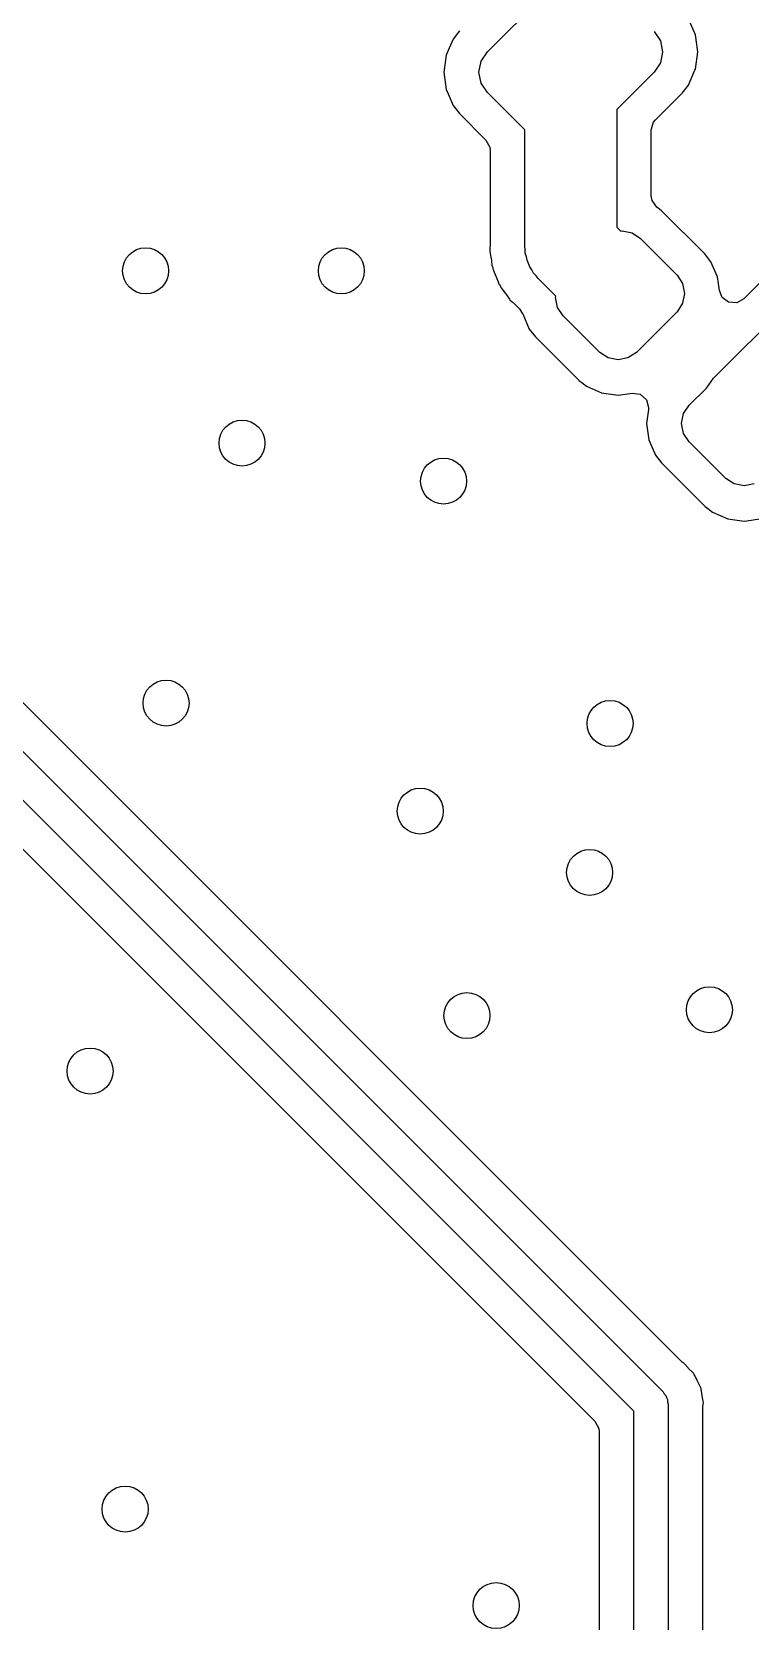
# Model space of a CAD drawing. Extents: x 4.14 to 7.68, y -5.31 to -1.77.
# Drawn here: x 5.203 to 5.449, y -2.843 to -2.299 of the extents above; entities that cross this region are included whole.
import ezdxf

# ---------------------------------------------------------------- set-up
doc = ezdxf.new("R2010")
doc.units = 0
doc.header["$MEASUREMENT"] = 0
doc.layers.add('BLACK', color=7, linetype='CONTINUOUS')

msp = doc.modelspace()

# ---------------------------------------------------------------- linework, layer by layer
at = {"layer": 'BLACK', "linetype": 'CONTINUOUS'}
for p, q in [((5.359, -2.30605), (5.38405, -2.281)), ((5.43018, -2.30017), (5.42782, -2.29472)), ((5.34725, -2.30168), (5.34593, -2.30473)), ((5.34944, -2.29888), (5.34725, -2.30168)), ((5.41607, -2.2991), (5.4182, -2.30229)), ((5.43099, -2.30605), (5.43018, -2.30017)), ((5.34489, -2.30713), (5.34408, -2.31301)), ((5.34521, -2.30639), (5.34489, -2.30713)), ((5.34593, -2.30473), (5.34521, -2.30639)), ((5.35687, -2.30925), (5.359, -2.30605)), ((5.4182, -2.30229), (5.41895, -2.30605)), ((5.41895, -2.30605), (5.4182, -2.30982)), ((5.43018, -2.31194), (5.43099, -2.30605)), ((5.35612, -2.31301), (5.35687, -2.30925)), ((5.4182, -2.30982), (5.41607, -2.31301)), ((5.42782, -2.31739), (5.42992, -2.31254)), ((5.42992, -2.31254), (5.43005, -2.31225)), ((5.43005, -2.31225), (5.43018, -2.31194)), ((5.43005, -2.31225), (5.43005, -2.31225)), ((5.34408, -2.31301), (5.34489, -2.3189)), ((5.35687, -2.31678), (5.35612, -2.31301)), ((5.359, -2.31997), (5.35687, -2.31678)), ((5.41607, -2.31301), (5.40328, -2.3258)), ((5.42563, -2.32019), (5.42782, -2.31739)), ((5.34489, -2.3189), (5.34502, -2.31921)), ((5.34502, -2.31921), (5.34502, -2.31921)), ((5.34502, -2.31921), (5.34522, -2.31965)), ((5.34522, -2.31965), (5.34725, -2.32435)), ((5.37179, -2.33276), (5.359, -2.31997)), ((5.41657, -2.32925), (5.42563, -2.32019)), ((5.34725, -2.32435), (5.34944, -2.32715)), ((5.34944, -2.32715), (5.3585, -2.33621)), ((5.40328, -2.3258), (5.40328, -2.36601)), ((5.37179, -2.37253), (5.37179, -2.33276)), ((5.41511, -2.33276), (5.4159, -2.33007)), ((5.41511, -2.35528), (5.41511, -2.33276)), ((5.4159, -2.33007), (5.41657, -2.32925)), ((5.3585, -2.33621), (5.35984, -2.33866)), ((5.35984, -2.33866), (5.35996, -2.33972)), ((5.35996, -2.33972), (5.35996, -2.37141)), ((5.41539, -2.35691), (5.41511, -2.35528)), ((5.41701, -2.35918), (5.41539, -2.35691)), ((5.4185, -2.36034), (5.41701, -2.35918)), ((5.41861, -2.36044), (5.4185, -2.36034)), ((5.4185, -2.36034), (5.4185, -2.36034)), ((5.43341, -2.37524), (5.41861, -2.36044)), ((5.40328, -2.36601), (5.4047, -2.36743)), ((5.4047, -2.36743), (5.40512, -2.36734)), ((5.40512, -2.36734), (5.40851, -2.36802)), ((5.35994, -2.37174), (5.35984, -2.37333)), ((5.35996, -2.37141), (5.35994, -2.37174)), ((5.37198, -2.37376), (5.37179, -2.37253)), ((5.40851, -2.36802), (5.41138, -2.36994)), ((5.41138, -2.36994), (5.42391, -2.38247)), ((5.43644, -2.41773), (5.48447, -2.36969)), ((5.46548, -2.37195), (5.44682, -2.39061)), ((5.35984, -2.37333), (5.35979, -2.37399)), ((5.35979, -2.37399), (5.35984, -2.37428)), ((5.35984, -2.37428), (5.35984, -2.37428)), ((5.35984, -2.37428), (5.36022, -2.37644)), ((5.36022, -2.37644), (5.36026, -2.37669)), ((5.36026, -2.37669), (5.36036, -2.37753)), ((5.36036, -2.37753), (5.36056, -2.37916)), ((5.37198, -2.375), (5.37198, -2.37376)), ((5.37236, -2.37618), (5.37198, -2.375)), ((5.37256, -2.3774), (5.37236, -2.37618)), ((5.37312, -2.37851), (5.37256, -2.3774)), ((5.43551, -2.37791), (5.43341, -2.37524)), ((5.43776, -2.38311), (5.43551, -2.37791)), ((5.36056, -2.37916), (5.36066, -2.37944)), ((5.36066, -2.37944), (5.36069, -2.37957)), ((5.36069, -2.37957), (5.36085, -2.38014)), ((5.36085, -2.38014), (5.36089, -2.38027)), ((5.36089, -2.38027), (5.36094, -2.38056)), ((5.36094, -2.38056), (5.36106, -2.38084)), ((5.36106, -2.38084), (5.36106, -2.38084)), ((5.36106, -2.38084), (5.36194, -2.38284)), ((5.36194, -2.38284), (5.36204, -2.38308)), ((5.36204, -2.38308), (5.36268, -2.38479)), ((5.3735, -2.37968), (5.37312, -2.37851)), ((5.37423, -2.38069), (5.3735, -2.37968)), ((5.37479, -2.38179), (5.37423, -2.38069)), ((5.37567, -2.38267), (5.37479, -2.38179)), ((5.3764, -2.38367), (5.37567, -2.38267)), ((5.38243, -2.3897), (5.3764, -2.38367)), ((5.42391, -2.38247), (5.42583, -2.38534)), ((5.43807, -2.38538), (5.43776, -2.38311)), ((5.36268, -2.38479), (5.36291, -2.38541)), ((5.36291, -2.38541), (5.36308, -2.38565)), ((5.36308, -2.38565), (5.36315, -2.38577)), ((5.36315, -2.38577), (5.36343, -2.38629)), ((5.36343, -2.38629), (5.3635, -2.3864)), ((5.3635, -2.3864), (5.36362, -2.38668)), ((5.36362, -2.38668), (5.3638, -2.38691)), ((5.3638, -2.38691), (5.3638, -2.38691)), ((5.3638, -2.38691), (5.36513, -2.38865)), ((5.36513, -2.38865), (5.36529, -2.38886)), ((5.36529, -2.38886), (5.36653, -2.39066)), ((5.42583, -2.38534), (5.42651, -2.38873)), ((5.42651, -2.38873), (5.42583, -2.39212)), ((5.4384, -2.38778), (5.43807, -2.38538)), ((5.43934, -2.39008), (5.4384, -2.38778)), ((5.36653, -2.39066), (5.36653, -2.39066)), ((5.36653, -2.39066), (5.3667, -2.39091)), ((5.3667, -2.39091), (5.36751, -2.39164)), ((5.36751, -2.39164), (5.36851, -2.39252)), ((5.36851, -2.39252), (5.36871, -2.39272)), ((5.36871, -2.39272), (5.36998, -2.39398)), ((5.36998, -2.39398), (5.37102, -2.39576)), ((5.38234, -2.39012), (5.38243, -2.3897)), ((5.38302, -2.39351), (5.38234, -2.39012)), ((5.38494, -2.39638), (5.38302, -2.39351)), ((5.42583, -2.39212), (5.42391, -2.39499)), ((5.44158, -2.39175), (5.43934, -2.39008)), ((5.44437, -2.39195), (5.44158, -2.39175)), ((5.44682, -2.39061), (5.44437, -2.39195)), ((5.37102, -2.39576), (5.37109, -2.39574)), ((5.37109, -2.39574), (5.37334, -2.40094)), ((5.39747, -2.40891), (5.38494, -2.39638)), ((5.42391, -2.39499), (5.40999, -2.40891)), ((5.37334, -2.40094), (5.37544, -2.40361)), ((5.37544, -2.40361), (5.39024, -2.41841)), ((5.40034, -2.41083), (5.39747, -2.40891)), ((5.40373, -2.41151), (5.40034, -2.41083)), ((5.40712, -2.41083), (5.40373, -2.41151)), ((5.40999, -2.40891), (5.40712, -2.41083)), ((5.39024, -2.41841), (5.39035, -2.41851)), ((5.39035, -2.41851), (5.39035, -2.41851)), ((5.39035, -2.41851), (5.39131, -2.41926)), ((5.39131, -2.41926), (5.39291, -2.42051)), ((5.39291, -2.42051), (5.39811, -2.42276)), ((5.42809, -2.42701), (5.43397, -2.42113)), ((5.43397, -2.42113), (5.43644, -2.41773)), ((5.39811, -2.42276), (5.40373, -2.42353)), ((5.40373, -2.42353), (5.40854, -2.42287)), ((5.40854, -2.42287), (5.4113, -2.42329)), ((5.4113, -2.42329), (5.4134, -2.42513)), ((5.4134, -2.42513), (5.41417, -2.42782)), ((5.42617, -2.42988), (5.42809, -2.42701)), ((5.41413, -2.42846), (5.41347, -2.43327)), ((5.41417, -2.42782), (5.41413, -2.42846)), ((5.42549, -2.43327), (5.42617, -2.42988)), ((5.41347, -2.43327), (5.41424, -2.43889)), ((5.42617, -2.43666), (5.42549, -2.43327)), ((5.42809, -2.43953), (5.42617, -2.43666)), ((5.41424, -2.43889), (5.41649, -2.44409)), ((5.44062, -2.45206), (5.42809, -2.43953)), ((5.41649, -2.44409), (5.41859, -2.44676)), ((5.41859, -2.44676), (5.43339, -2.46156)), ((5.44349, -2.45398), (5.44062, -2.45206)), ((5.44688, -2.45466), (5.44349, -2.45398)), ((5.45027, -2.45398), (5.44688, -2.45466)), ((5.43339, -2.46156), (5.4335, -2.46166)), ((5.4335, -2.46166), (5.4335, -2.46166)), ((5.4335, -2.46166), (5.43444, -2.46239)), ((5.43444, -2.46239), (5.43606, -2.46366)), ((5.43606, -2.46366), (5.44126, -2.46591)), ((5.44126, -2.46591), (5.44688, -2.46668)), ((5.44688, -2.46668), (5.44775, -2.46656)), ((5.44775, -2.46656), (5.45216, -2.46596)), ((5.42572, -2.75464), (5.17249, -2.50141)), ((5.16318, -2.50882), (5.41918, -2.76482)), ((5.40909, -2.77145), (5.15655, -2.51891)), ((5.17796, -2.55704), (5.39581, -2.77489)), ((5.42596, -2.75486), (5.42572, -2.75464)), ((5.42621, -2.755), (5.42596, -2.75486)), ((5.42647, -2.75527), (5.42621, -2.755)), ((5.42774, -2.75665), (5.42647, -2.75527)), ((5.42788, -2.75679), (5.42774, -2.75665)), ((5.42934, -2.75826), (5.42788, -2.75679)), ((5.42951, -2.75846), (5.42934, -2.75826)), ((5.42964, -2.75871), (5.42951, -2.75846)), ((5.42983, -2.75892), (5.42964, -2.75871)), ((5.42964, -2.75871), (5.42964, -2.75871)), ((5.43, -2.75925), (5.42983, -2.75892)), ((5.43084, -2.761), (5.43, -2.75925)), ((5.43, -2.75925), (5.43, -2.75925)), ((5.4309, -2.76114), (5.43084, -2.761)), ((5.43197, -2.76319), (5.4309, -2.76114)), ((5.43202, -2.76347), (5.43197, -2.76319)), ((5.43214, -2.76373), (5.43202, -2.76347)), ((5.4322, -2.76409), (5.43214, -2.76373)), ((5.43249, -2.76601), (5.4322, -2.76409)), ((5.4322, -2.76409), (5.4322, -2.76409)), ((5.41918, -2.76482), (5.41956, -2.7655)), ((5.41956, -2.7655), (5.42011, -2.76605)), ((5.42011, -2.76605), (5.42032, -2.7668)), ((5.42032, -2.7668), (5.4207, -2.76747)), ((5.4207, -2.76747), (5.4207, -2.76825)), ((5.4207, -2.76825), (5.42091, -2.769)), ((5.42091, -2.769), (5.42091, -3.13)), ((5.43251, -2.76616), (5.43249, -2.76601)), ((5.43286, -2.76807), (5.43251, -2.76616)), ((5.43274, -2.77035), (5.43277, -2.76976)), ((5.43277, -2.76976), (5.43284, -2.7692)), ((5.43284, -2.7692), (5.43293, -2.76844)), ((5.43293, -2.76844), (5.43286, -2.76807)), ((5.43286, -2.76807), (5.43286, -2.76807)), ((5.39581, -2.77489), (5.39715, -2.77735)), ((5.40909, -3.12755), (5.40909, -2.77145)), ((5.43274, -3.12743), (5.43274, -2.77035)), ((5.39715, -2.77735), (5.39726, -2.7784)), ((5.39726, -2.7784), (5.39726, -3.1206))]:
    msp.add_line(p, q, dxfattribs=at)
at = {"layer": 'BLACK'}
for centre in [(5.242, -2.381), (5.309, -2.381), (5.275, -2.44), (5.344, -2.453), (5.249, -2.529), (5.401, -2.536), (5.336, -2.566), (5.394, -2.587), (5.352, -2.636), (5.435, -2.634), (5.223, -2.655), (5.235, -2.805), (5.362, -2.838)]:
    msp.add_circle(centre, 0.00787, dxfattribs=at)

doc.saveas('drawing.dxf')
